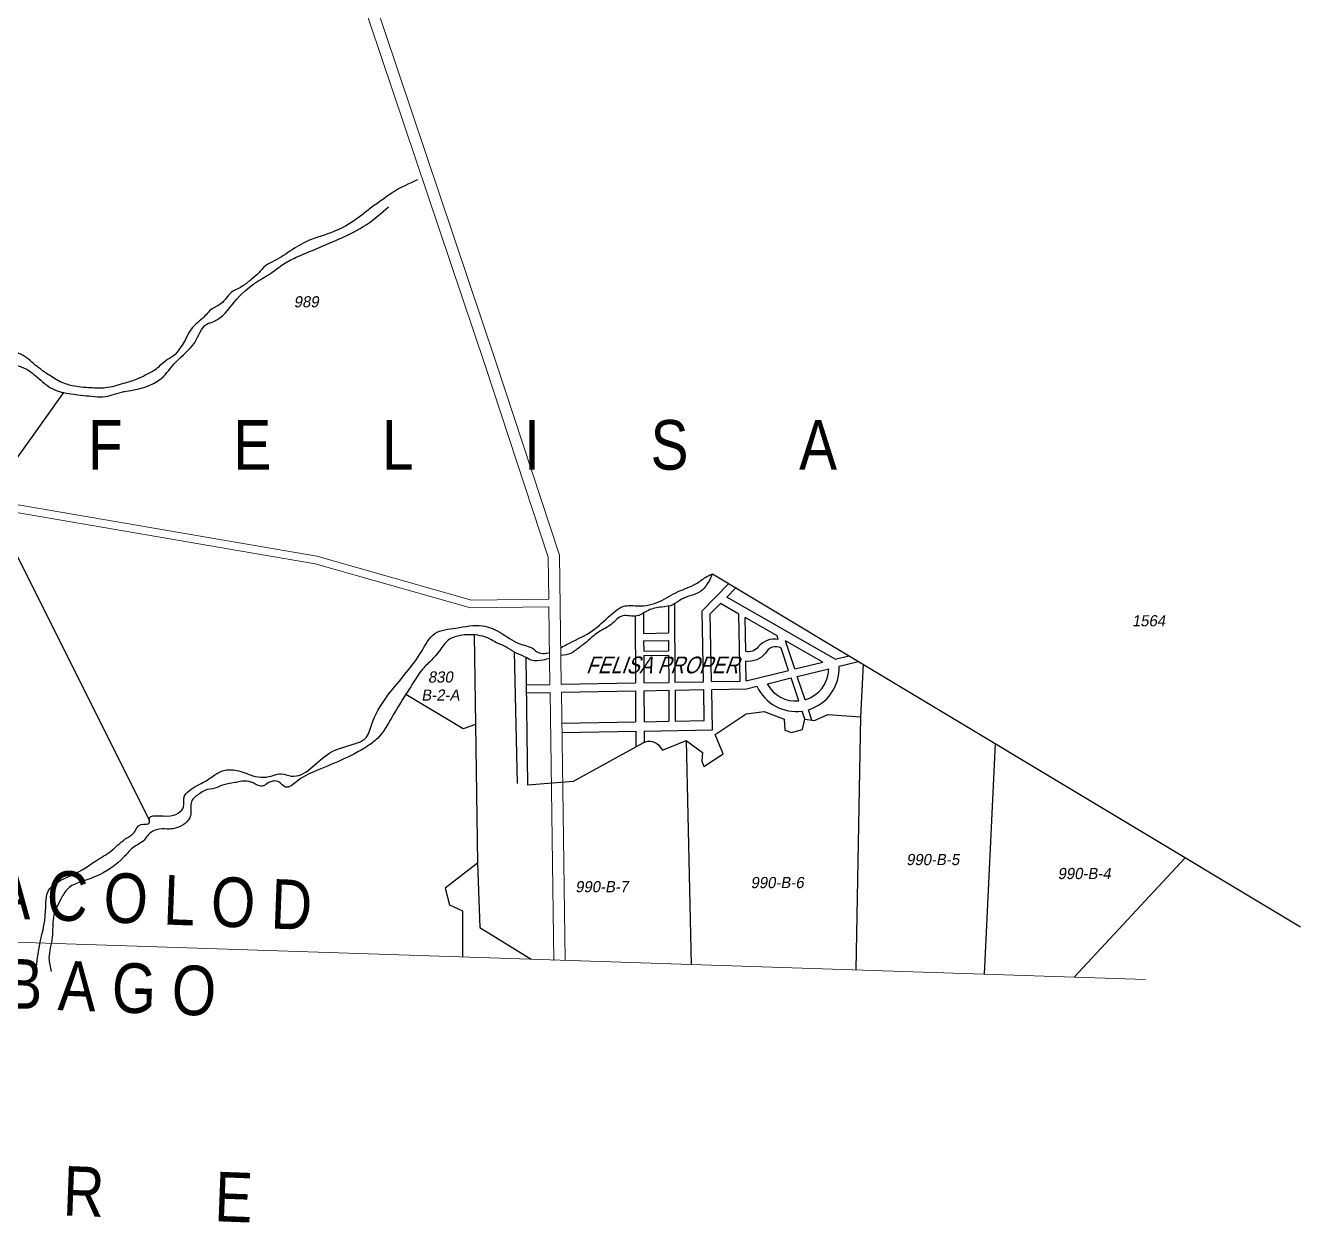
# Model space of a CAD drawing. Header units: inches. Extents: x -1369 to 1198, y -366 to 1398.
# Drawn here: x -520.5 to -458.9, y 747.8 to 805.7 of the extents above; entities that cross this region are included whole.
import ezdxf
from ezdxf.enums import TextEntityAlignment as Align

# ---------------------------------------------------------------- set-up
doc = ezdxf.new("R2010")
doc.units = ezdxf.units.IN
doc.header["$MEASUREMENT"] = 0
for name, color, linetype, lineweight in [('BOUNDARY', 3, 'Continuous', 13), ('ROAD', 8, 'Continuous', 20), ('SUBDIVIDION', 8, 'Continuous', 25)]:
    doc.layers.add(name, color=color, linetype=linetype, lineweight=lineweight)
for name, color, linetype in [('CREEK_RIVER', 7, 'Continuous'), ('LOT_NO', 8, 'Continuous'), ('SUBLOTS', 1, 'Continuous')]:
    doc.layers.add(name, color=color, linetype=linetype)
doc.styles.add('LOT_NO', font='ARIALN.TTF', dxfattribs={"width": 1.5, "height": 1})
doc.styles.add('PX-0', font='leroy')

msp = doc.modelspace()

# ---------------------------------------------------------------- linework, layer by layer
at = {"layer": 'BOUNDARY', "color": 8}
msp.add_lwpolyline([(-633.5668, 782.4165), (-576.1573, 763.1427), (-466.39, 759.5183)], dxfattribs=at)
at = {"layer": 'CREEK_RIVER', "color": 8}
for points in [[(-574.9094, 788.497), (-574.4228, 789.5973), (-573.9619, 789.8276), (-573.2705, 790.7744), (-572.5535, 791.6444), (-572.067, 792.2841), (-571.8365, 792.7447), (-571.1963, 793.3076), (-570.8122, 793.9218), (-570.6586, 794.5615), (-570.1464, 795.0989), (-569.9672, 795.3291), (-569.1221, 795.9433), (-568.5075, 796.02), (-567.8674, 795.9433), (-567.3808, 795.6106), (-566.8175, 795.4059), (-566.3565, 795.3803), (-565.9212, 795.4315), (-565.4347, 795.6874), (-564.7689, 796.0968), (-564.2154, 796.5495), (-563.8825, 797.0357), (-563.6264, 797.2916), (-563.4216, 797.2916), (-563.0887, 797.1125), (-562.6533, 797.1637), (-562.09, 797.6754), (-561.501, 798.3151), (-561.1681, 798.9293), (-560.8608, 799.3387), (-560.7584, 799.8505), (-560.5023, 800.132), (-560.0926, 800.3623), (-559.7085, 800.8484), (-559.5293, 801.2067), (-559.1708, 801.5649), (-558.761, 802.2046), (-558.505, 802.6397), (-558.7098, 803.1514), (-558.4794, 803.612), (-557.8648, 804.047), (-557.1734, 804.7123), (-556.7381, 805.045), (-556.3796, 804.8147), (-556.1747, 804.5332), (-555.7138, 804.3797), (-555.1248, 804.3541), (-554.6383, 804.3541), (-554.331, 804.3541), (-553.6908, 804.3541), (-552.8714, 804.8147), (-552.3592, 805.045), (-551.9751, 805.2753), (-551.5654, 805.3521), (-551.0533, 805.3521), (-550.6435, 805.5312), (-550.1826, 805.9662), (-549.9168, 806.5906), (-548.5852, 806.6929), (-547.817, 806.7185), (-547.0488, 806.7185), (-546.4086, 806.7441), (-545.5892, 806.8209), (-545.1283, 806.9488), (-544.1552, 807.1024), (-543.515, 807.1535), (-542.798, 807.1024), (-542.4139, 807.0256), (-541.9786, 806.7185), (-541.7737, 806.4626), (-541.3128, 806.3347), (-540.647, 806.3347), (-539.9044, 806.5138), (-538.8289, 807.3838), (-538.3167, 807.7421), (-537.8558, 808.1771), (-537.5741, 808.5865), (-537.2668, 808.74), (-536.9083, 808.9703), (-536.7803, 809.3798), (-535.4999, 809.9939), (-535.0902, 810.4801), (-534.6037, 810.7616), (-534.1427, 811.3245), (-533.7842, 811.5804), (-533.5282, 811.8875), (-531.6432, 813.0496), (-530.7726, 813.6381), (-530.2348, 814.022), (-529.7483, 814.1243), (-529.3386, 814.0475), (-528.3655, 814.329), (-527.5204, 814.6873), (-526.5474, 815.1735), (-526.0864, 815.4038), (-525.6767, 815.6341), (-524.9853, 815.9667), (-524.5756, 816.2738), (-523.3977, 816.6064), (-522.2966, 816.8879), (-521.7332, 817.2717), (-521.0674, 817.63), (-520.7089, 817.8603), (-520.5296, 817.9115), (-520.0943, 818.0138), (-519.7102, 818.0906), (-519.2237, 817.8603), (-518.8652, 817.8347), (-518.4572, 818.2973)], [(-501.5791, 798.2065), (-502.7826, 797.5924), (-503.474, 797.1062), (-503.7301, 796.9271), (-504.2166, 796.5433), (-505.625, 795.6988), (-506.8542, 795.2638), (-507.7504, 794.7521), (-508.5955, 794.2403), (-508.954, 794.0356), (-509.2613, 793.7029), (-509.6454, 793.3703), (-510.0807, 793.0376), (-510.5928, 792.7561), (-511.0794, 792.2188), (-511.5147, 791.9629), (-511.9756, 791.5023), (-512.3085, 791.2208), (-512.5902, 790.8881), (-512.8207, 790.4531), (-513.0255, 790.1205), (-513.3072, 789.7622), (-513.6657, 789.5064), (-513.9986, 789.2505), (-514.2291, 789.0458), (-514.7156, 788.7643), (-515.1509, 788.5596), (-515.8034, 788.3449), (-516.6741, 788.1402), (-517.3911, 788.1402), (-518.2873, 788.2426), (-518.8251, 788.4217), (-519.4397, 788.7799), (-520.1567, 789.3173), (-520.4896, 789.5988), (-520.9505, 789.8546), (-521.2066, 790.0082), (-521.6163, 790.3152), (-522.2821, 790.827), (-522.7174, 791.1597), (-523.0759, 791.3644), (-523.5112, 791.7994), (-524.4075, 792.5159), (-525.0733, 793.0788), (-525.611, 793.7185), (-525.8415, 794.5886), (-526.2768, 795.1259), (-526.328, 795.6889), (-526.5073, 796.1239), (-526.5585, 796.431), (-526.5329, 796.9171), (-526.5073, 797.1474), (-527.1149, 798.0826), (-527.5502, 798.6711), (-528.0367, 798.7223), (-528.3696, 798.492), (-528.9586, 798.057), (-529.3171, 797.7244), (-529.8805, 797.6732), (-530.5975, 797.6988), (-531.2889, 797.5452), (-531.9803, 797.7499), (-532.4156, 798.1338), (-532.9021, 798.2617), (-533.2862, 798.5944), (-533.9264, 798.5944), (-534.2337, 798.5944), (-534.7715, 798.3129), (-535.2836, 797.9291), (-535.4885, 797.6732), (-535.5653, 797.2893), (-535.5653, 797.0079), (-536.103, 796.1123), (-536.6152, 795.6005), (-537.2554, 795.0887), (-537.6395, 794.884), (-537.9724, 794.8072), (-538.4845, 794.7561), (-539.0479, 794.9096), (-539.4064, 794.9096), (-539.5856, 794.449), (-539.6112, 793.9884), (-539.6368, 793.6813), (-539.8417, 793.3999), (-540.8148, 792.9137), (-541.4037, 792.6066), (-541.8135, 792.1716), (-541.9927, 791.9413), (-542.5049, 791.7622), (-542.8378, 791.5319), (-543.145, 791.3528), (-543.5035, 791.1225), (-544.1591, 790.6474), (-544.9017, 789.8797), (-545.3115, 789.4447), (-545.798, 788.9329), (-546.0029, 788.2164), (-546.3101, 787.8838), (-547.1808, 787.3208), (-548.2051, 786.8602), (-548.9989, 786.4508), (-550.0744, 786.2461), (-551.0987, 786.1949), (-551.534, 786.374), (-552.6095, 786.7067), (-553.3009, 786.7067), (-554.1716, 786.1437), (-556.1433, 785.6064), (-557.2445, 785.504), (-557.6542, 785.7087), (-557.8078, 786.2717), (-557.9102, 786.6555), (-558.2687, 787.244), (-558.8065, 787.7302), (-558.9601, 787.807), (-559.293, 787.7046), (-559.4979, 787.6023), (-559.882, 787.4743), (-560.1637, 787.3976), (-560.3644, 787.2175), (-560.8254, 787.0128), (-561.0046, 786.7569), (-561.4399, 786.4499), (-562.2594, 786.4243), (-562.9508, 786.2707), (-563.3349, 786.2451), (-563.6678, 786.3219), (-564.1031, 786.7057), (-564.436, 786.9616), (-564.9481, 787.1663), (-565.5883, 787.499), (-565.998, 787.8061), (-566.6382, 788.1643), (-567.2016, 788.2922), (-567.6625, 788.2922), (-569.1989, 788.2411), (-570.5561, 788.0364), (-571.4268, 788.1899), (-572.1438, 788.0875), (-572.6559, 787.8828), (-573.1425, 787.6013), (-573.6034, 787.4734), (-573.9619, 787.2175), (-574.3972, 786.9872), (-574.7301, 786.8849), (-575.1654, 786.8593), (-575.6008, 787.2943), (-575.5495, 787.7293), (-575.191, 788.1387), (-574.9094, 788.497)], [(-581.8419, 765.1234), (-581.9896, 766.507), (-582.4327, 766.9313), (-583.005, 767.3372), (-582.9127, 767.7614), (-582.7834, 768.1119), (-582.9311, 768.5731), (-583.2265, 769.3664), (-583.448, 770.1965), (-583.6142, 770.7315), (-583.7434, 771.4879), (-584.4265, 771.8753), (-584.9065, 772.0782), (-585.3864, 772.2073), (-585.848, 772.3918), (-586.291, 773.0006), (-586.6418, 773.5355), (-586.4387, 773.9598), (-585.9033, 774.4948), (-585.5349, 774.9322), (-585.2395, 775.8176), (-584.7595, 776.4449), (-584.2057, 776.9983), (-583.9842, 777.441), (-583.8734, 777.6993), (-583.615, 777.9945), (-583.5596, 778.2158), (-583.3196, 778.3081), (-583.0427, 778.3634), (-582.6919, 778.5848), (-582.1012, 779.2305), (-581.252, 780.2635), (-580.8089, 780.3742), (-580.3843, 780.6325), (-579.9043, 780.983), (-579.6643, 781.3519), (-579.3136, 781.6655), (-579.1755, 781.9953), (-578.7694, 782.2167), (-578.4186, 782.5118), (-577.9571, 782.9361), (-577.5879, 783.342), (-577.274, 783.7847), (-576.8679, 784.3382), (-576.5725, 784.7256), (-576.2956, 785.4081), (-576.2033, 785.8878), (-575.8341, 786.2014), (-575.3172, 786.2383), (-574.8741, 786.2383), (-574.3203, 786.2383), (-573.8772, 786.4227), (-573.1573, 787.1237), (-572.3081, 787.3082), (-571.7912, 787.4189), (-571.1819, 787.4189), (-570.6097, 787.4189), (-570.1297, 787.4005), (-569.5389, 787.3451), (-568.5605, 787.4743), (-567.6559, 787.6956), (-567.1759, 787.6956), (-566.6036, 787.5849), (-566.1421, 787.382), (-565.8098, 787.1422), (-565.5144, 786.9024), (-565.256, 786.6626), (-564.9052, 786.2383), (-564.3001, 785.8702), (-563.7093, 785.8333), (-563.137, 785.7042), (-562.4355, 785.6304), (-561.6971, 785.9071), (-561.254, 785.9624), (-560.4048, 786.2207), (-559.611, 786.9586), (-559.0018, 786.8295), (-558.7618, 786.4052), (-558.5956, 785.8886), (-558.4295, 785.575), (-558.3556, 785.0954), (-558.1526, 784.8002), (-557.728, 784.5051), (-557.1926, 784.3575), (-556.3434, 784.6157), (-556.085, 784.6526), (-554.6081, 785.2245), (-554.0543, 785.5381), (-553.3343, 785.8517), (-553.0574, 785.9255), (-552.3558, 785.8517), (-551.8943, 785.7964), (-551.562, 785.7042), (-550.7532, 785.4766), (-550.0148, 785.6426), (-549.221, 785.9562), (-548.5748, 786.0669), (-547.9841, 786.2513), (-547.3379, 786.4543), (-546.8395, 786.5465), (-546.0641, 787.3213), (-545.5472, 787.9854), (-544.949, 788.8665), (-543.9521, 789.8811), (-543.3244, 790.5821), (-542.7891, 790.9326), (-542.0322, 791.3753), (-541.3122, 791.8365), (-540.4814, 792.4453), (-539.6322, 792.8696), (-538.8384, 793.4784), (-538.8015, 794.0502), (-538.5615, 794.2532), (-538.2292, 794.2163), (-537.9154, 794.2163), (-537.3985, 794.4376), (-536.8631, 794.8804), (-535.9216, 795.3416), (-535.6447, 795.8396), (-535.155, 796.3359), (-534.8965, 796.6864), (-534.7488, 797.1845), (-534.435, 797.5719), (-534.0473, 797.8855), (-533.5304, 797.9777), (-533.3089, 797.904), (-532.5705, 797.6826), (-532.312, 797.0369), (-531.9797, 796.7971), (-530.4105, 797.166), (-529.5982, 797.1845), (-529.1921, 797.1476), (-528.7306, 797.2398), (-528.4906, 797.5534), (-527.9737, 797.7748), (-527.4383, 797.7195), (-527.2722, 796.834), (-527.1799, 796.133), (-527.0322, 795.8563), (-526.8845, 795.5242), (-526.5042, 794.7193), (-526.5596, 794.1475), (-526.3012, 793.5756), (-526.0242, 793.4834), (-525.9504, 793.4649), (-525.655, 792.9853), (-525.3781, 792.6717), (-524.9535, 792.3581), (-524.3997, 792.026), (-523.9197, 791.7308), (-523.532, 791.3803), (-523.4213, 791.0852), (-523.3289, 790.7716), (-522.9782, 790.4948), (-522.4613, 790.1628), (-522.129, 789.9968), (-521.7598, 789.6647), (-521.4459, 789.4987), (-520.9659, 789.2404), (-520.5229, 789.0559), (-520.1906, 788.8346), (-519.9875, 788.6685), (-519.2231, 788.0896), (-518.337, 787.8498), (-517.7278, 787.776), (-517.1924, 787.7206), (-516.6755, 787.7206), (-515.7894, 787.9604), (-515.6786, 787.9789), (-513.9802, 788.5877), (-513.2602, 789.3994), (-512.3556, 790.3402), (-511.7649, 791.2257), (-511.4326, 791.3548), (-510.4357, 792.2956), (-509.3465, 793.2734), (-508.6081, 793.7345), (-507.9619, 794.1957), (-507.3712, 794.4909), (-505.2756, 795.388), (-504.0572, 796.0337), (-502.9865, 796.9007)]]:
    msp.add_spline(points, degree=3, dxfattribs=at)
for points, knots in [([(-494.6513, 775.5636), (-494.5582, 775.6144), (-494.0895, 775.882), (-493.2316, 776.2318), (-492.4055, 776.9872), (-491.6693, 777.6866), (-490.7549, 777.5317), (-489.8524, 777.7411), (-489.0232, 778.3192), (-488.1909, 778.5526), (-487.705, 778.958), (-487.4202, 779.0884), (-487.3112, 779.1383)], [0.115463192, 0.115463192, 0.115463192, 0.115463192, 0.116503913, 0.120730159, 0.124655633, 0.127869284, 0.130008916, 0.133470845, 0.13689999, 0.140013534, 0.141941733, 0.143137635, 0.143137635, 0.143137635, 0.143137635]), ([(-487.3112, 779.1383), (-487.469, 778.8025), (-487.7762, 778.1485), (-488.7056, 778.053), (-489.226, 777.5821), (-489.8153, 777.5395), (-490.4113, 777.4389), (-490.8633, 777.0615), (-491.3037, 777.1052), (-491.7962, 777.1546), (-492.2229, 776.5875), (-492.8904, 776.3459), (-493.3337, 775.8649), (-493.7708, 775.5876), (-494.1453, 775.2349), (-494.4782, 775.2113), (-494.6438, 775.1823), (-494.6459, 775.1819)], [0, 0, 0, 0, 0.003460188, 0.006737877, 0.008419639, 0.010237937, 0.012443317, 0.014436506, 0.015684618, 0.016754434, 0.019178966, 0.021900085, 0.023794816, 0.025577371, 0.027110784, 0.02875461, 0.028776206, 0.028776206, 0.028776206, 0.028776206]), ([(-520.0477, 759.8431), (-520.0037, 760.2385), (-519.8911, 761.2487), (-519.493, 762.5117), (-519.6013, 763.7866), (-518.7697, 764.4029), (-517.932, 764.6723), (-517.1394, 765.2842), (-516.3699, 765.6812), (-515.8533, 766.2779), (-515.2381, 766.5588), (-515.1005, 767.1218), (-514.4812, 766.9743), (-514.6797, 767.591), (-513.4816, 767.2131), (-512.8033, 767.7769), (-512.9354, 768.3476), (-512.5201, 768.7988), (-511.9288, 769.0113), (-511.4178, 769.3998), (-510.9175, 769.6924), (-510.3887, 769.6573), (-509.9665, 769.5372), (-509.4531, 769.3033), (-508.8426, 769.2448), (-508.3752, 769.4681), (-508.0429, 769.4657), (-507.1301, 769.0676), (-506.1432, 770.569), (-504.8677, 770.8159), (-503.9835, 771.1339), (-503.6437, 772.6114), (-502.4952, 773.8668), (-501.4234, 775.2395), (-500.8479, 776.4071), (-499.6202, 776.5022), (-498.5551, 776.756), (-497.5094, 776.3227), (-496.81, 775.7318), (-496.0833, 775.6382), (-495.7628, 775.3022), (-495.4652, 775.2764), (-495.277, 775.3081), (-495.1979, 775.3285)], [0, 0, 0, 0, 0.00395595, 0.01010728, 0.0135344, 0.01542916, 0.01981416, 0.02238506, 0.02535193, 0.02838735, 0.03016987, 0.031813, 0.03328328, 0.03365951, 0.03717533, 0.03995961, 0.04102861, 0.04256164, 0.04543612, 0.04736432, 0.04895885, 0.05109852, 0.0523965, 0.05335659, 0.05674902, 0.05804704, 0.05840363, 0.06004746, 0.06732369, 0.07149729, 0.07349048, 0.07604175, 0.08543274, 0.09028065, 0.09384493, 0.09734788, 0.10164195, 0.1046885, 0.10820449, 0.11068774, 0.11157898, 0.11266354, 0.1134844, 0.1134844, 0.1134844, 0.1134844]), ([(-495.194, 775.0439), (-495.2926, 775.0165), (-495.5829, 774.9402), (-496.0281, 774.8948), (-496.4468, 775.1752), (-496.8951, 775.3089), (-497.3039, 775.6462), (-497.7434, 775.7697), (-498.1097, 776.0357), (-498.7089, 776.2086), (-499.4136, 776.2134), (-500.1113, 775.9955), (-500.4669, 775.4774), (-500.843, 774.9908), (-501.3142, 774.595), (-501.9365, 773.6428), (-502.6527, 772.5305), (-503.3278, 771.2762), (-504.6029, 770.35), (-506.0612, 769.809), (-507.2941, 769.2468), (-507.8778, 768.6846), (-508.152, 768.9736), (-508.4217, 769.1769), (-508.7839, 769.0734), (-509.1179, 768.7643), (-509.4451, 769.0015), (-509.8021, 769.1228), (-510.1048, 769.1087), (-510.5056, 769.0106), (-510.9363, 768.9709), (-511.3812, 768.7296), (-511.8239, 768.7193), (-512.1864, 768.4628), (-512.6544, 768.131), (-512.3891, 767.3013), (-513.0663, 766.8616), (-513.6246, 766.7691), (-514.1214, 766.8473), (-514.5905, 766.5995), (-514.8431, 766.1501), (-515.3566, 765.9626), (-515.9581, 765.169), (-516.8695, 764.5511), (-517.8654, 764.256), (-518.5257, 763.978), (-518.8815, 763.3008), (-519.2894, 762.5422), (-519.167, 761.5235), (-519.4874, 760.6633), (-519.3515, 760.1107), (-519.2989, 759.8965)], [0.03066855, 0.03066855, 0.03066855, 0.03066855, 0.03169513, 0.03365647, 0.03485237, 0.03660824, 0.03828997, 0.04004584, 0.0410853, 0.04277668, 0.04616447, 0.04808465, 0.0497278, 0.05226078, 0.05427725, 0.05581028, 0.06357389, 0.06767657, 0.06970892, 0.07919791, 0.08247052, 0.08446369, 0.08535497, 0.08599767, 0.08781596, 0.08845871, 0.09032014, 0.09088392, 0.09231037, 0.09321951, 0.09503781, 0.09656107, 0.0982049, 0.09924436, 0.10100877, 0.10333176, 0.10636719, 0.10745174, 0.10905644, 0.11129018, 0.11218126, 0.11410945, 0.11637798, 0.12201501, 0.12466547, 0.12689919, 0.1288268, 0.13210268, 0.13531459, 0.13874171, 0.14090921, 0.14090921, 0.14090921, 0.14090921])]:
    msp.add_open_spline(points, degree=3, knots=knots, dxfattribs=at)
at = {"layer": 'ROAD', "color": 8}
for p, q in [((-498.9635, 777.8707), (-495.2342, 777.9228)), ((-499.0138, 777.4909), (-495.2289, 777.5438))]:
    msp.add_line(p, q, dxfattribs=at)
for points in [[(-504.444, 807.5005), (-498.3084, 789.2212), (-495.2625, 779.951), (-495.2342, 777.9228)], [(-503.8659, 807.5064), (-497.7866, 789.3945), (-494.7139, 780.0428), (-494.6266, 773.7943)], [(-564.6528, 782.455), (-557.9232, 781.0303), (-544.7492, 783.9367), (-542.4109, 783.5948), (-531.8603, 784.6776), (-523.4487, 782.9088), (-506.4536, 780.0024), (-498.9635, 777.8707)], [(-557.9216, 780.6425), (-544.7353, 783.5516), (-542.4191, 783.2129), (-531.8804, 784.2945), (-523.5197, 782.5364), (-506.5377, 779.6322), (-499.0138, 777.4909)], [(-495.2289, 777.5438), (-495.1764, 773.7842)], [(-495.171, 773.4027), (-494.9898, 760.4368)], [(-494.6212, 773.4128), (-494.44, 760.4445)]]:
    msp.add_lwpolyline(points, dxfattribs=at)
at = {"layer": 'SUBDIVIDION', "color": 8}
for p, q in [((-489.1433, 777.6903), (-489.1259, 773.8953)), ((-486.0334, 777.1923), (-486.9331, 777.7072)), ((-481.3804, 775.0159), (-486.6202, 778.0151)), ((-491.0528, 777.0938), (-491.038, 773.8602)), ((-490.649, 777.24), (-490.6445, 776.2579)), ((-489.4476, 777.578), (-489.4416, 776.28)), ((-485.9734, 773.9534), (-486.0334, 777.1923)), ((-484.1863, 776.135), (-485.7375, 777.0229)), ((-485.7073, 775.3897), (-485.7375, 777.0229)), ((-490.6428, 775.898), (-490.6406, 775.3969)), ((-489.44, 775.9201), (-489.4377, 775.4189)), ((-484.1313, 775.97), (-484.1863, 776.135)), ((-483.3301, 774.54), (-483.7849, 775.9052)), ((-481.9768, 774.8703), (-483.7849, 775.9052)), ((-496.9133, 775.3585), (-496.7608, 768.996)), ((-489.4367, 775.205), (-489.4307, 773.8897)), ((-483.6305, 774.4666), (-483.9911, 775.5492)), ((-490.6396, 775.1829), (-490.6335, 773.8676)), ((-485.6808, 773.9588), (-485.6985, 774.9151)), ((-483.1384, 772.9893), (-483.5095, 774.1034)), ((-482.8322, 773.0454), (-483.2091, 774.1767)), ((-491.0362, 773.4786), (-491.0293, 771.978)), ((-490.6318, 773.486), (-490.6249, 771.9855)), ((-489.4289, 773.5081), (-489.4221, 772.0075)), ((-489.1241, 773.5137), (-489.1173, 772.0131)), ((-482.8466, 772.1135), (-482.9757, 772.5009)), ((-482.5043, 772.0609), (-482.6729, 772.5672)), ((-491.0273, 771.5276), (-491.0238, 770.7682)), ((-490.6229, 771.5351), (-490.6204, 770.989))]:
    msp.add_line(p, q, dxfattribs=at)
for points in [[(-487.746, 773.9206), (-487.8096, 777.3559), (-486.5266, 778.667)], [(-486.6202, 778.0151), (-486.1838, 778.4611)], [(-487.357, 773.9277), (-487.4177, 777.2002), (-486.9257, 777.703)], [(-490.6445, 776.2579), (-489.4416, 776.28)], [(-490.6428, 775.898), (-489.44, 775.9201)], [(-490.6406, 775.3969), (-489.4377, 775.4189)], [(-490.6396, 775.1829), (-489.4367, 775.205)], [(-483.3301, 774.54), (-481.9768, 774.8703)], [(-481.3804, 775.0159), (-480.7176, 775.1777)], [(-481.1918, 774.6692), (-480.2527, 774.8984)], [(-485.6809, 773.9661), (-483.6305, 774.4666)], [(-484.6598, 773.8226), (-483.5095, 774.1034)], [(-483.2091, 774.1767), (-481.6926, 774.5469)], [(-496.324, 773.7632), (-495.1764, 773.7842)], [(-496.3189, 773.3816), (-495.171, 773.4027)], [(-494.6266, 773.7943), (-491.038, 773.8602)], [(-494.6212, 773.4128), (-491.0362, 773.4786)], [(-490.6335, 773.8676), (-489.4307, 773.8897)], [(-490.6318, 773.486), (-489.4289, 773.5081)], [(-489.1259, 773.8953), (-487.746, 773.9206)], [(-489.1241, 773.5137), (-487.7389, 773.5391)], [(-487.7111, 772.0389), (-487.7389, 773.5391)], [(-487.357, 773.9277), (-485.9733, 773.9531)], [(-487.3499, 773.5462), (-485.6654, 773.5771), (-485.1607, 773.7003)], [(-487.3138, 771.5958), (-487.3499, 773.5462)], [(-494.5937, 771.9126), (-491.0293, 771.978)], [(-494.5854, 771.4623), (-491.0273, 771.5276)], [(-490.6249, 771.9855), (-489.4221, 772.0075)], [(-490.6229, 771.5351), (-487.3138, 771.5958)], [(-489.1173, 772.0131), (-487.7111, 772.0389)]]:
    msp.add_lwpolyline(points, dxfattribs=at)
for points in [[(-484.1313, 775.97, 0.2727146), (-485.1169, 775.5924, -0.3056836), (-485.7073, 775.3897)], [(-483.9911, 775.5492, 0.4173869), (-484.7507, 775.3063, -0.2686979), (-485.6985, 774.9151, -0.2686979)]]:
    msp.add_lwpolyline(points, format="xyb", dxfattribs=at)
for radius, start, end in [(2.0787, 286.623264, 3.038056), (1.575, 286.047131, 359.560065), (2.0787, 204.398056, 278.072357), (1.575, 207.876047, 274.705134)]:
    msp.add_arc((-483.2676, 774.559), radius, start, end, dxfattribs=at)
at = {"layer": 'SUBLOTS', "color": 8}
for p, q in [((-487.3112, 779.1383), (-458.871, 762.055)), ((-464.4436, 765.4023), (-469.8156, 759.6314))]:
    msp.add_line(p, q, dxfattribs=at)
for points in [[(-537.929, 794.2141), (-522.3022, 782.8677), (-518.682, 787.9089)], [(-522.1076, 782.2949), (-514.5556, 767.2237)], [(-498.8465, 776.1862), (-498.7835, 771.8563), (-498.6738, 765.1335), (-498.5641, 762.0278), (-496.0799, 760.4986)], [(-480.0287, 774.7639), (-480.157, 772.221), (-480.3753, 759.9801)], [(-498.7835, 771.8563), (-499.3686, 771.6371), (-502.1515, 773.3009)], [(-488.5845, 771.0744), (-488.3373, 760.243)], [(-473.6401, 770.9264), (-474.1662, 759.7751)], [(-498.6738, 765.1335), (-500.2461, 763.9278), (-500.0268, 763.1239), (-499.4051, 762.8316), (-499.4062, 760.6085)]]:
    msp.add_lwpolyline(points, dxfattribs=at)
msp.add_lwpolyline([(-496.342, 775.0962), (-496.2588, 768.9244), (-494.0354, 769.1035), (-490.6644, 770.9669, -0.3993768), (-489.8396, 770.7519), (-489.732, 770.6085), (-488.5845, 771.0744), (-487.7955, 770.501), (-487.8314, 770.071), (-487.7238, 769.8202), (-486.7914, 770.4294), (-487.1859, 771.361), (-485.6797, 772.3644), (-484.819, 772.4719), (-483.8508, 772.1135), (-483.8149, 771.576), (-483.4922, 771.4685), (-482.9542, 771.6119), (-482.8466, 772.1135), (-482.3804, 772.0419), (-481.7349, 772.3285), (-480.157, 772.221)], format="xyb", dxfattribs=at)

# ---------------------------------------------------------------- texts
at = {"layer": 'BOUNDARY', "color": 8, "style": 'LOT_NO'}
for s, p in [('C I T Y   O F   B A C O L O D', (-524.6158, 761.86)), ('C I T Y   O F   B A G O', (-525.3639, 757.551)), ('C       A       D       A       S       T       R       E', (-535.8153, 748.0153))]:
    msp.add_text(s, height=2.4, rotation=357.840606, dxfattribs=at).set_placement(p, align=Align.BOTTOM_CENTER)
at = {"layer": 'LOT_NO', "color": 8, "style": 'PX-0', "oblique": 10}
for s, p in [('989', (-506.9636, 791.8728)), ('1564', (-466.2179, 776.4386)), ('830', (-500.4722, 773.717)), ('B-2-A', (-500.4722, 772.8416)), ('990-B-5', (-476.659, 764.8836)), ('990-B-4', (-469.3319, 764.2072)), ('990-B-7', (-492.6672, 763.5705)), ('990-B-6', (-484.1853, 763.7695))]:
    msp.add_text(s, height=0.54, dxfattribs=at).set_placement(p, align=Align.BOTTOM_CENTER)
at = {"layer": 'LOT_NO', "color": 8, "style": 'LOT_NO'}
msp.add_text('F       E       L       I       S       A', height=2.4, dxfattribs=at).set_placement((-499.4029, 783.461), align=Align.BOTTOM_CENTER)
at = {"layer": 'SUBDIVIDION', "color": 8, "style": 'LOT_NO', "oblique": 20}
msp.add_text('FELISA PROPER', height=0.81, dxfattribs=at).set_placement((-489.7546, 774.0826), align=Align.BOTTOM_CENTER)

doc.saveas('drawing.dxf')
